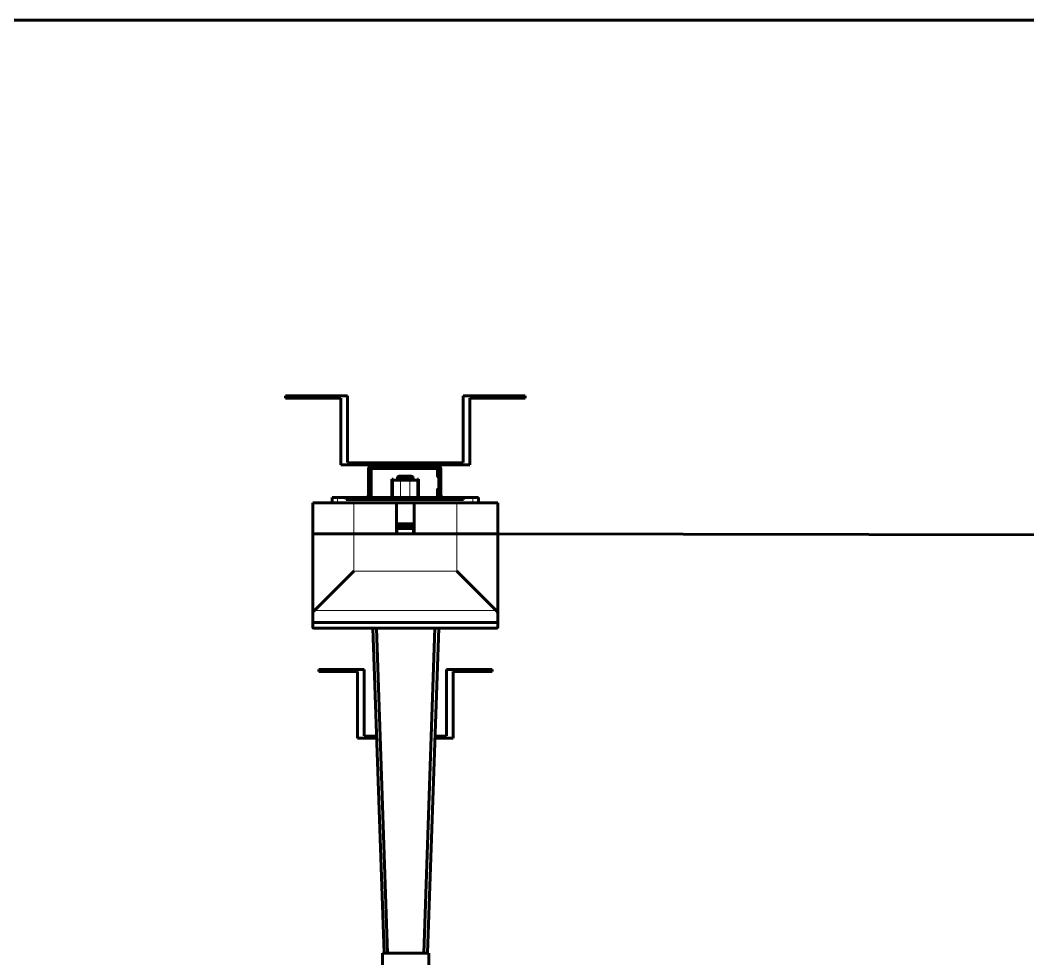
# Model space of a CAD drawing. Header units: millimetres. Extents: x 0 to 840, y 0 to 594.
# Drawn here: x 739.56 to 755.47, y 277.32 to 292.14 of the extents above; entities that cross this region are included whole.
import ezdxf

# ---------------------------------------------------------------- set-up
doc = ezdxf.new("R2010")
doc.units = ezdxf.units.MM
doc.linetypes.add('K5LT_BASIC', pattern=[0])
doc.linetypes.add('K5LT_THIN', pattern=[0])
doc.layers.add('Системный слой', color=7, linetype='Continuous')

msp = doc.modelspace()

# ---------------------------------------------------------------- linework, layer by layer
at = {"layer": 'Системный слой', "color": 5, "linetype": 'K5LT_BASIC', "lineweight": 60, "true_color": 0x0000ff}
for p, q in [((663.51932, 292.14346), (827.77329, 292.14346)), ((743.75339, 286.17541), (743.75339, 286.21041)), ((743.75339, 286.21041), (744.73339, 286.21041)), ((744.62839, 286.17541), (743.75339, 286.17541)), ((744.62839, 285.12541), (744.62839, 286.17541)), ((744.73339, 286.21041), (744.73339, 285.16041)), ((747.53923, 286.21041), (746.55923, 286.21041)), ((746.55923, 286.21041), (746.55923, 285.16041)), ((746.66423, 285.12541), (746.66423, 286.17541)), ((746.66423, 286.17541), (747.53923, 286.17541)), ((747.53923, 286.17541), (747.53923, 286.21041)), ((744.73339, 285.16041), (745.61126, 285.15228)), ((746.55923, 285.16041), (745.68136, 285.15228)), ((745.50339, 285.12541), (744.62839, 285.12541)), ((745.06239, 285.05541), (745.06239, 284.64416)), ((745.09739, 285.05541), (745.09739, 284.64416)), ((745.10264, 285.05716), (745.10264, 284.62666)), ((746.14214, 285.06766), (745.11314, 285.06766)), ((745.11395, 285.08516), (746.14214, 285.08516)), ((745.54814, 285.12541), (745.13239, 285.12541)), ((745.54814, 285.09041), (745.13239, 285.09041)), ((745.56176, 285.13178), (745.56052, 285.13054)), ((745.58651, 285.10703), (745.58527, 285.10579)), ((745.69327, 285.15228), (745.61126, 285.15228)), ((745.69327, 285.11728), (745.61126, 285.11728)), ((745.71926, 285.10579), (745.71802, 285.10703)), ((745.74401, 285.13054), (745.74277, 285.13178)), ((746.13714, 285.12541), (745.75638, 285.12541)), ((746.13714, 285.09041), (745.75638, 285.09041)), ((745.78923, 285.12541), (746.66423, 285.12541)), ((746.15264, 284.94166), (746.15264, 285.05716)), ((746.17014, 285.05716), (746.17014, 284.94166)), ((746.17214, 284.64416), (746.17214, 285.05541)), ((746.20714, 284.64416), (746.20714, 285.05541)), ((745.43339, 284.89791), (745.43339, 284.77541)), ((745.43339, 284.89791), (745.45089, 284.89791)), ((745.45922, 284.88041), (745.43339, 284.88041)), ((745.43339, 284.88041), (745.43339, 284.60916)), ((745.45089, 284.89791), (745.45964, 284.88041)), ((745.5688, 284.88041), (745.45922, 284.88041)), ((745.52089, 284.88041), (745.52089, 284.91541)), ((745.52395, 284.88041), (745.52395, 284.91541)), ((745.53787, 284.88041), (745.53787, 284.91541)), ((745.54714, 284.94166), (745.55021, 284.94166)), ((745.55021, 284.94166), (745.55908, 284.94166)), ((745.55021, 284.93926), (745.55021, 284.94166)), ((745.55355, 284.88041), (745.55355, 284.91541)), ((745.55908, 284.94166), (745.57476, 284.94166)), ((745.71797, 284.88041), (745.5688, 284.88041)), ((745.57476, 284.94166), (745.59358, 284.94166)), ((745.57476, 284.88041), (745.57476, 284.94166)), ((745.58312, 284.88041), (745.58312, 284.91541)), ((745.59358, 284.94166), (745.61769, 284.94166)), ((745.60722, 284.88041), (745.60722, 284.91541)), ((745.61769, 284.94166), (745.64144, 284.94166)), ((745.61769, 284.88041), (745.61769, 284.94166)), ((745.64144, 284.94166), (745.66751, 284.94166)), ((745.64144, 284.88041), (745.64144, 284.94166)), ((745.64451, 284.88041), (745.64451, 284.91541)), ((745.66751, 284.94166), (745.68982, 284.94166)), ((745.67059, 284.88041), (745.67059, 284.91541)), ((745.68982, 284.94166), (745.71087, 284.94166)), ((745.68982, 284.88041), (745.68982, 284.94166)), ((745.70561, 284.88041), (745.70561, 284.91541)), ((745.71087, 284.94166), (745.72575, 284.94166)), ((745.82756, 284.88041), (745.71797, 284.88041)), ((745.72575, 284.94166), (745.73614, 284.94166)), ((745.72575, 284.9242), (745.72575, 284.94166)), ((745.72666, 284.88041), (745.72666, 284.91541)), ((745.7277, 284.94166), (745.72772, 284.94166)), ((745.73614, 284.94166), (745.73962, 284.94166)), ((745.73962, 284.94139), (745.73962, 284.94166)), ((745.75003, 284.88041), (745.75003, 284.91541)), ((745.76043, 284.88041), (745.76043, 284.91541)), ((745.76588, 284.88041), (745.76588, 284.91541)), ((745.82714, 284.88041), (745.83589, 284.89791)), ((745.85339, 284.88041), (745.82756, 284.88041)), ((745.83589, 284.89791), (745.85339, 284.89791)), ((745.85339, 284.77541), (745.85339, 284.89791)), ((745.85339, 284.88041), (745.85339, 284.60916)), ((746.16489, 284.93641), (746.15789, 284.93641)), ((746.15264, 284.62666), (746.15264, 284.73516)), ((746.15789, 284.74041), (746.16489, 284.74041)), ((746.17014, 284.73516), (746.17014, 284.61791)), ((744.18214, 284.52166), (744.18214, 284.03166)), ((744.82964, 284.52166), (744.18214, 284.52166)), ((744.48839, 284.52166), (744.48839, 284.60916)), ((744.48839, 284.60916), (744.57589, 284.60916)), ((744.57589, 284.60916), (744.72464, 284.60916)), ((745.02739, 284.60916), (744.71239, 284.60916)), ((744.71239, 284.60916), (744.71239, 284.57416)), ((745.02739, 284.57416), (744.71239, 284.57416)), ((744.72464, 284.57416), (744.72464, 284.60916)), ((744.72464, 284.57416), (746.56214, 284.57416)), ((745.50339, 284.52166), (744.82964, 284.52166)), ((746.14389, 284.59166), (745.11139, 284.59166)), ((745.12014, 284.60916), (746.13514, 284.60916)), ((745.22928, 284.58517), (745.23224, 284.57416)), ((745.25654, 284.57416), (745.25949, 284.58517)), ((745.43339, 284.59166), (745.43339, 284.57416)), ((745.50339, 284.52166), (745.78339, 284.52166)), ((745.50339, 284.52166), (745.50339, 284.03166)), ((746.45714, 284.52166), (745.78339, 284.52166)), ((745.78339, 284.03166), (745.78339, 284.52166)), ((745.85339, 284.59166), (745.85339, 284.57416)), ((745.99578, 284.58517), (745.99874, 284.57416)), ((746.02304, 284.57416), (746.02599, 284.58517)), ((746.55714, 284.60916), (746.24214, 284.60916)), ((746.55714, 284.57416), (746.24214, 284.57416)), ((747.10464, 284.52166), (746.45714, 284.52166)), ((746.55714, 284.60916), (746.55714, 284.57416)), ((746.56214, 284.60916), (746.71089, 284.60916)), ((746.56214, 284.57416), (746.56214, 284.60916)), ((746.71089, 284.60916), (746.79839, 284.60916)), ((746.79839, 284.52166), (746.79839, 284.60916)), ((747.10464, 284.52166), (747.10464, 284.03166)), ((745.51214, 284.18916), (745.51214, 284.15416)), ((745.77464, 284.18916), (745.51214, 284.18916)), ((745.51214, 284.11916), (745.51214, 284.15416)), ((745.77464, 284.15416), (745.51214, 284.15416)), ((745.51214, 284.11916), (745.51214, 284.03166)), ((745.51214, 284.11916), (745.77464, 284.11916)), ((745.77464, 284.15416), (745.77464, 284.18916)), ((745.77464, 284.11916), (745.77464, 284.15416)), ((745.77464, 284.03166), (745.77464, 284.11916)), ((744.18214, 282.77314), (744.18214, 284.03166)), ((744.18214, 284.03166), (744.82964, 284.03166)), ((744.82964, 284.03166), (744.18214, 284.03166)), ((744.18214, 284.03166), (744.18214, 282.77314)), ((746.45714, 284.03166), (744.82964, 284.03166)), ((744.82964, 284.03166), (745.50339, 284.03166)), ((745.78339, 284.03166), (746.45714, 284.03166)), ((747.10464, 284.03166), (746.45714, 284.03166)), ((747.10464, 284.03166), (746.45714, 284.03166)), ((747.10464, 284.03166), (747.10464, 282.77314)), ((747.10464, 284.03166), (747.10464, 282.77314)), ((747.10464, 284.03166), (805.24227, 283.94284)), ((744.20855, 282.82435), (744.82964, 283.44544)), ((746.45714, 283.44544), (747.07823, 282.82435)), ((744.18214, 282.77314), (744.18214, 282.6318)), ((747.10464, 282.77314), (747.10464, 282.6318)), ((747.10464, 282.6318), (744.18214, 282.6318)), ((744.18214, 282.6318), (744.18214, 282.63166)), ((747.10464, 282.63166), (744.18214, 282.63166)), ((744.18214, 282.63166), (744.18214, 282.5658)), ((747.10464, 282.6318), (747.10464, 282.63166)), ((747.10464, 282.63166), (747.10464, 282.5658)), ((747.08354, 282.54416), (744.20324, 282.54416)), ((745.12888, 282.54416), (745.30802, 277.41126)), ((745.18859, 282.54416), (745.36414, 277.41126)), ((746.11218, 282.54416), (745.93662, 277.41126)), ((746.17188, 282.54416), (745.99274, 277.41126)), ((744.27839, 281.85877), (744.27839, 281.89377)), ((744.27839, 281.89377), (744.99589, 281.89377)), ((744.89089, 281.85877), (744.27839, 281.85877)), ((744.89089, 280.80877), (744.89089, 281.85877)), ((744.99589, 281.89377), (744.99589, 280.84377)), ((746.29673, 281.89377), (746.29673, 280.84377)), ((747.01423, 281.89377), (746.29673, 281.89377)), ((746.40173, 280.80877), (746.40173, 281.85877)), ((746.40173, 281.85877), (747.01423, 281.85877)), ((747.01423, 281.85877), (747.01423, 281.89377)), ((745.18945, 280.80877), (744.89089, 280.80877)), ((744.99589, 280.84377), (745.18832, 280.84123)), ((746.11132, 280.80877), (746.40173, 280.80877)), ((746.29673, 280.84377), (746.11245, 280.84134)), ((745.28288, 277.41126), (745.28476, 259.12916)), ((745.28288, 277.41126), (745.65038, 277.41126)), ((746.01788, 277.41126), (745.65038, 277.41126)), ((746.01788, 277.41126), (746.016, 259.12916))]:
    msp.add_line(p, q, dxfattribs=at)
at = {"layer": 'Системный слой', "color": 7, "linetype": 'K5LT_THIN', "lineweight": 18}
for p, q in [((745.06239, 285.05541), (745.09739, 285.05541)), ((745.13239, 285.12541), (745.13239, 285.09041)), ((745.54814, 285.12541), (745.54814, 285.09041)), ((745.56052, 285.13054), (745.58527, 285.10579)), ((745.56176, 285.13178), (745.58651, 285.10703)), ((745.61126, 285.15228), (745.61126, 285.11728)), ((745.69327, 285.15228), (745.69327, 285.11728)), ((745.74277, 285.13178), (745.71802, 285.10703)), ((745.74401, 285.13054), (745.71926, 285.10579)), ((745.75638, 285.12541), (745.75638, 285.09041)), ((746.13714, 285.12541), (746.13714, 285.09041)), ((746.20714, 285.05541), (746.17214, 285.05541)), ((745.45922, 284.88041), (745.45922, 284.60916)), ((745.52089, 284.91541), (745.52395, 284.91541)), ((745.53787, 284.91541), (745.55355, 284.91541)), ((745.5688, 284.88041), (745.5688, 284.60916)), ((745.58312, 284.91541), (745.60722, 284.91541)), ((745.64451, 284.91541), (745.67059, 284.91541)), ((745.70561, 284.91541), (745.72666, 284.91541)), ((745.71797, 284.88041), (745.71797, 284.60916)), ((745.75003, 284.91541), (745.76043, 284.91541)), ((745.82756, 284.88041), (745.82756, 284.60916)), ((744.57589, 284.52166), (744.57589, 284.60916)), ((744.82964, 284.52166), (744.82964, 284.03166)), ((745.02739, 284.60916), (745.02739, 284.57416)), ((745.06239, 284.64416), (745.09739, 284.64416)), ((745.45922, 284.59166), (745.45922, 284.57416)), ((745.5688, 284.59166), (745.5688, 284.57416)), ((745.71797, 284.59166), (745.71797, 284.57416)), ((745.82756, 284.59166), (745.82756, 284.57416)), ((746.20714, 284.64416), (746.17214, 284.64416)), ((746.24214, 284.60916), (746.24214, 284.57416)), ((746.45714, 284.52166), (746.45714, 284.03166)), ((746.71089, 284.52166), (746.71089, 284.60916)), ((744.82964, 283.44544), (744.82964, 284.03166)), ((746.45714, 284.03166), (746.45714, 283.44544)), ((746.45714, 283.44544), (744.82964, 283.44544)), ((747.07823, 282.82435), (744.20855, 282.82435))]:
    msp.add_line(p, q, dxfattribs=at)
at = {"layer": 'Системный слой', "color": 5, "linetype": 'K5LT_BASIC', "lineweight": 60, "true_color": 0x0000ff}
for centre, radius, start, end in [((745.13239, 285.05541), 0.07, 90, 180), ((745.13239, 285.05541), 0.035, 90, 180), ((745.11314, 285.05716), 0.0105, 90, 180), ((745.54814, 285.14291), 0.0175, 270, 315), ((745.54814, 285.14291), 0.0525, 270, 315), ((745.61126, 285.08228), 0.07, 90, 135), ((745.61126, 285.08228), 0.035, 90, 135), ((745.69327, 285.08228), 0.07, 45, 90), ((745.69327, 285.08228), 0.035, 45, 90), ((745.75638, 285.14291), 0.0525, 225, 270), ((745.75638, 285.14291), 0.0175, 225, 270), ((746.13714, 285.05541), 0.07, 0, 90), ((746.13714, 285.05541), 0.035, 0, 90), ((746.14214, 285.05716), 0.028, 0, 90), ((746.14214, 285.05716), 0.0105, 0, 90), ((745.54715, 284.91541), 0.02625, 129.357319, 180.00801), ((745.54714, 284.91541), 0.02625, 90, 129.341561), ((745.73963, 284.91539), 0.02627, 50.673288, 90.028193), ((745.73964, 284.91541), 0.02625, 50.658439, 90), ((745.73963, 284.91541), 0.02625, 359.99199, 50.642681), ((746.15789, 284.94166), 0.00525, 180, 270), ((746.16489, 284.94166), 0.00525, 270, 0), ((746.15789, 284.73516), 0.00525, 90, 180), ((746.16489, 284.73516), 0.00525, 0, 90), ((745.02739, 284.64416), 0.035, 270, 0), ((745.02739, 284.64416), 0.07, 270, 0), ((745.11139, 284.61791), 0.02625, 202.747021, 270), ((745.12014, 284.62666), 0.0175, 180, 270), ((745.22083, 284.58291), 0.00875, 15, 90), ((745.26795, 284.58291), 0.00875, 90, 165), ((745.98733, 284.58291), 0.00875, 15, 90), ((746.03445, 284.58291), 0.00875, 90, 165), ((746.13514, 284.62666), 0.0175, 270, 0), ((746.14389, 284.61791), 0.02625, 270, 0), ((746.24214, 284.64416), 0.07, 180, 270), ((746.24214, 284.64416), 0.035, 180, 270)]:
    msp.add_arc(centre, radius, start, end, dxfattribs=at)
for points, knots in [([(745.55021, 284.94166), (745.54895, 284.94166), (745.54681, 284.94151), (745.54358, 284.94087), (745.54048, 284.93988), (745.53713, 284.93829), (745.53389, 284.93612), (745.53095, 284.93341), (745.52845, 284.9303), (745.52654, 284.927), (745.52523, 284.92374), (745.52422, 284.91992), (745.52395, 284.91715), (745.52395, 284.91541)], [0, 0, 0, 0, 1.29006776, 2.18720776, 3.35108265, 4.60618744, 5.96283365, 7.31949859, 8.66853397, 10.00229151, 11.18972848, 12.23034843, 14, 14, 14, 14]), ([(745.55908, 284.94166), (745.55806, 284.94166), (745.55633, 284.94151), (745.55372, 284.94087), (745.55122, 284.93988), (745.54852, 284.93829), (745.5459, 284.93612), (745.54352, 284.93341), (745.54151, 284.9303), (745.53996, 284.927), (745.5389, 284.92374), (745.53809, 284.91992), (745.53787, 284.91715), (745.53787, 284.91541)], [0, 0, 0, 0, 1.29006776, 2.18720776, 3.35108265, 4.60618744, 5.96283365, 7.31949859, 8.66853397, 10.00229151, 11.18972848, 12.23034843, 14, 14, 14, 14]), ([(745.57476, 284.94166), (745.57374, 284.94166), (745.57201, 284.94151), (745.5694, 284.94087), (745.5669, 284.93988), (745.5642, 284.93829), (745.56158, 284.93612), (745.5592, 284.93341), (745.55719, 284.9303), (745.55564, 284.927), (745.55458, 284.92374), (745.55377, 284.91992), (745.55355, 284.91715), (745.55355, 284.91541)], [0, 0, 0, 0, 1.29006776, 2.18720776, 3.35108265, 4.60618744, 5.96283365, 7.31949859, 8.66853397, 10.00229151, 11.18972848, 12.23034843, 14, 14, 14, 14]), ([(745.59358, 284.94166), (745.59308, 284.94166), (745.59223, 284.94151), (745.59094, 284.94087), (745.58971, 284.93988), (745.58837, 284.93829), (745.58708, 284.93612), (745.58591, 284.93341), (745.58491, 284.9303), (745.58415, 284.927), (745.58363, 284.92374), (745.58323, 284.91992), (745.58312, 284.91715), (745.58312, 284.91541)], [0, 0, 0, 0, 1.29006776, 2.18720776, 3.35108265, 4.60618744, 5.96283365, 7.31949859, 8.66853397, 10.00229151, 11.18972848, 12.23034843, 14, 14, 14, 14]), ([(745.61769, 284.94166), (745.61719, 284.94166), (745.61633, 284.94151), (745.61505, 284.94087), (745.61381, 284.93988), (745.61248, 284.93829), (745.61118, 284.93612), (745.61001, 284.93341), (745.60902, 284.9303), (745.60825, 284.927), (745.60773, 284.92374), (745.60733, 284.91992), (745.60722, 284.91715), (745.60722, 284.91541)], [0, 0, 0, 0, 1.29006776, 2.18720776, 3.35108265, 4.60618744, 5.96283365, 7.31949859, 8.66853397, 10.00229151, 11.18972848, 12.23034843, 14, 14, 14, 14]), ([(745.64144, 284.94166), (745.64159, 284.94166), (745.64184, 284.94151), (745.64221, 284.94087), (745.64258, 284.93988), (745.64297, 284.93829), (745.64335, 284.93612), (745.64369, 284.93341), (745.64399, 284.9303), (745.64421, 284.927), (745.64436, 284.92374), (745.64448, 284.91992), (745.64451, 284.91715), (745.64451, 284.91541)], [0, 0, 0, 0, 1.29006776, 2.18720776, 3.35108265, 4.60618744, 5.96283365, 7.31949859, 8.66853397, 10.00229151, 11.18972848, 12.23034843, 14, 14, 14, 14]), ([(745.66751, 284.94166), (745.66766, 284.94166), (745.66791, 284.94151), (745.66829, 284.94087), (745.66865, 284.93988), (745.66904, 284.93829), (745.66942, 284.93612), (745.66977, 284.93341), (745.67006, 284.9303), (745.67028, 284.927), (745.67044, 284.92374), (745.67055, 284.91992), (745.67059, 284.91715), (745.67059, 284.91541)], [0, 0, 0, 0, 1.29006776, 2.18720776, 3.35108265, 4.60618744, 5.96283365, 7.31949859, 8.66853397, 10.00229151, 11.18972848, 12.23034843, 14, 14, 14, 14]), ([(745.68982, 284.94166), (745.69057, 284.94166), (745.69186, 284.94151), (745.6938, 284.94087), (745.69567, 284.93988), (745.69768, 284.93829), (745.69963, 284.93612), (745.7014, 284.93341), (745.7029, 284.9303), (745.70405, 284.927), (745.70484, 284.92374), (745.70544, 284.91992), (745.70561, 284.91715), (745.70561, 284.91541)], [0, 0, 0, 0, 1.29006776, 2.18720776, 3.35108265, 4.60618744, 5.96283365, 7.31949859, 8.66853397, 10.00229151, 11.18972848, 12.23034843, 14, 14, 14, 14]), ([(745.71087, 284.94166), (745.71163, 284.94166), (745.71292, 284.94151), (745.71485, 284.94087), (745.71672, 284.93988), (745.71873, 284.93829), (745.72068, 284.93612), (745.72245, 284.93341), (745.72395, 284.9303), (745.7251, 284.927), (745.72589, 284.92374), (745.7265, 284.91992), (745.72666, 284.91715), (745.72666, 284.91541)], [0, 0, 0, 0, 1.29006776, 2.18720776, 3.35108265, 4.60618744, 5.96283365, 7.31949859, 8.66853397, 10.00229151, 11.18972848, 12.23034843, 14, 14, 14, 14]), ([(745.72575, 284.94166), (745.72692, 284.94166), (745.7289, 284.94151), (745.73188, 284.94087), (745.73475, 284.93988), (745.73784, 284.93829), (745.74084, 284.93612), (745.74356, 284.93341), (745.74587, 284.9303), (745.74764, 284.927), (745.74885, 284.92374), (745.74978, 284.91992), (745.75004, 284.91715), (745.75003, 284.91541)], [0, 0, 0, 0, 1.29006776, 2.18720776, 3.35108265, 4.60618744, 5.96283365, 7.31949859, 8.66853397, 10.00229151, 11.18972848, 12.23034843, 14, 14, 14, 14]), ([(745.73614, 284.94166), (745.73731, 284.94166), (745.73929, 284.94151), (745.74227, 284.94087), (745.74514, 284.93988), (745.74824, 284.93829), (745.75123, 284.93612), (745.75396, 284.93341), (745.75626, 284.9303), (745.75803, 284.927), (745.75924, 284.92374), (745.76017, 284.91992), (745.76043, 284.91715), (745.76043, 284.91541)], [0, 0, 0, 0, 1.29006776, 2.18720776, 3.35108265, 4.60618744, 5.96283365, 7.31949859, 8.66853397, 10.00229151, 11.18972848, 12.23034843, 14, 14, 14, 14]), ([(744.18214, 282.77314), (744.18214, 282.77709), (744.18291, 282.78309), (744.18549, 282.79125), (744.18826, 282.79757), (744.1919, 282.80405), (744.19801, 282.81295), (744.20396, 282.81975), (744.20855, 282.82435)], [0, 0, 0, 0, 2.1474273, 3.24037333, 4.35896253, 5.49037333, 6.6474273, 9, 9, 9, 9]), ([(747.10464, 282.77314), (747.10464, 282.77709), (747.10387, 282.78309), (747.10129, 282.79125), (747.09852, 282.79757), (747.09487, 282.80405), (747.08877, 282.81295), (747.08282, 282.81975), (747.07823, 282.82435)], [0, 0, 0, 0, 2.1474273, 3.24037333, 4.35896253, 5.49037333, 6.6474273, 9, 9, 9, 9]), ([(744.18214, 282.5658), (744.18214, 282.56272), (744.1828, 282.5576), (744.18548, 282.55207), (744.18899, 282.54857), (744.193, 282.54629), (744.19758, 282.54483), (744.20124, 282.54431), (744.20324, 282.54416)], [0, 0, 0, 0, 2.07407234, 3.85422199, 5.34044894, 6.53482336, 7.75467371, 9, 9, 9, 9]), ([(747.10464, 282.5658), (747.10464, 282.56272), (747.10398, 282.5576), (747.1013, 282.55207), (747.09779, 282.54857), (747.09378, 282.54629), (747.0892, 282.54483), (747.08554, 282.54431), (747.08354, 282.54416)], [0, 0, 0, 0, 2.07407234, 3.85422199, 5.34044894, 6.53482336, 7.75467371, 9, 9, 9, 9])]:
    msp.add_open_spline(points, degree=3, knots=knots, dxfattribs=at)

doc.saveas('drawing.dxf')
